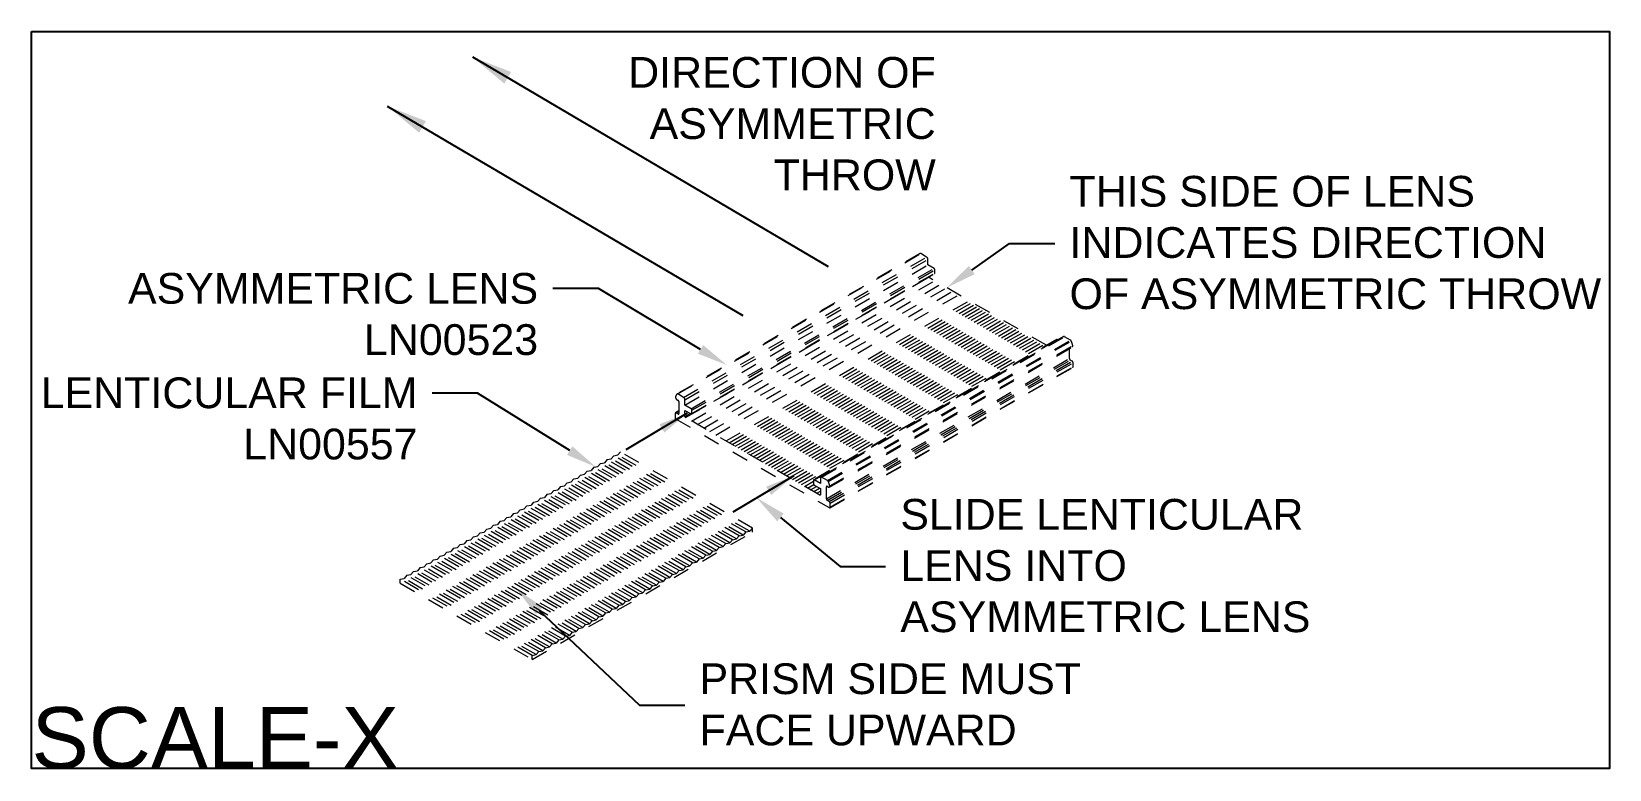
# Model space of a CAD drawing. Extents: x 0 to 9.63, y -4.5 to 0.
import ezdxf
from ezdxf import colors
from ezdxf.entities.mleader import LeaderData, LeaderLine
from ezdxf.math import Vec2, Vec3

# ---------------------------------------------------------------- set-up
doc = ezdxf.new("R2010")
doc.units = 0
doc.header["$LTSCALE"] = 0.5
doc.header["$MEASUREMENT"] = 0
doc.linetypes.add('HIDDEN2', pattern=[0.1875, 0.125, -0.0625])
doc.layers.get('0').update_dxf_attribs({"color": 255, "linetype": 'CONTINUOUS'})
doc.layers.add('FAB DWG', color=221, linetype='CONTINUOUS')
doc.layers.add('Lens', color=2, linetype='HIDDEN2', lineweight=13)
doc.layers.add('Text-Unprinted', color=131, linetype='CONTINUOUS', plot=False)
doc.styles.add('LSAD_Standard', font='arial.ttf')
doc.styles.get("Standard").update_dxf_attribs({"font": 'arial.ttf'})
doc.dimstyles.get("Standard").update_dxf_attribs({"dimtxt": 0.18, "dimasz": 0.18, "dimexe": 0.18, "dimexo": 0.0625, "dimgap": 0.09, "dimtad": 0, "dimtih": 1, "dimtoh": 1, "dimdec": 4, "dimzin": 0, "dimdsep": 46, "dimtxsty": 'Standard', "dimcen": 0.09, "dimadec": 0, "dimazin": 0, "dimtfac": 1, "dimtdec": 4, "dimtofl": 0, "dimtmove": 0, "dimatfit": 3, "dimfxl": 1, "dimtolj": 1, "dimtzin": 0, "dimarcsym": 0})

# ---------------------------------------------------------------- blocks, each defined once
blk = doc.blocks.new('*U2')
for p in [(-0.0235, 0.0041), (0.0235, 0.0041)]:
    blk.add_line(p, (0, -0.0041))
blk = doc.blocks.new('*U3')
at = {"layer": 'Lens', "color": 0, "linetype": 'ByBlock', "lineweight": -2, "transparency": 16777216}
for p in [(-0.5176, 0), (-0.4705, 0), (-0.4235, 0), (-0.3764, 0), (-0.3294, 0), (-0.2823, 0), (-0.2353, 0), (-0.1882, 0), (-0.1412, 0), (-0.0941, 0), (-0.0471, 0), (0, 0)]:
    blk.add_blockref('*U2', p, dxfattribs=at)
blk = doc.blocks.new('*U4')
for p in [(-0.0235, 0.0041), (0.0235, 0.0041)]:
    blk.add_line(p, (0, -0.0041))
blk = doc.blocks.new('*U5')
at = {"layer": 'Lens', "color": 0, "linetype": 'ByBlock', "lineweight": -2, "transparency": 16777216}
for p in [(-0.5176, 0), (-0.4705, 0), (-0.4235, 0), (-0.3764, 0), (-0.3294, 0), (-0.2823, 0), (-0.2353, 0), (-0.1882, 0), (-0.1412, 0), (-0.0941, 0), (-0.0471, 0), (0, 0)]:
    blk.add_blockref('*U4', p, dxfattribs=at)
blk = doc.blocks.new('*U0')
for p in [(-0.0235, 0.0041), (0.0235, 0.0041)]:
    blk.add_line(p, (0, -0.0041))
blk = doc.blocks.new('*U1')
at = {"layer": 'Lens', "color": 0, "linetype": 'ByBlock', "lineweight": -2, "transparency": 16777216}
for p in [(-0.5176, 0), (-0.4705, 0), (-0.4235, 0), (-0.3764, 0), (-0.3294, 0), (-0.2823, 0), (-0.2353, 0), (-0.1882, 0), (-0.1412, 0), (-0.0941, 0), (-0.0471, 0), (0, 0)]:
    blk.add_blockref('*U0', p, dxfattribs=at)
blk = doc.blocks.new('*U6')
for p in [(-0.0235, 0.0041), (0.0235, 0.0041)]:
    blk.add_line(p, (0, -0.0041))
blk = doc.blocks.new('*U7')
at = {"layer": 'Lens', "color": 0, "linetype": 'ByBlock', "lineweight": -2, "transparency": 16777216}
for p in [(-0.5176, 0), (-0.4705, 0), (-0.4235, 0), (-0.3764, 0), (-0.3294, 0), (-0.2823, 0), (-0.2353, 0), (-0.1882, 0), (-0.1412, 0), (-0.0941, 0), (-0.0471, 0), (0, 0)]:
    blk.add_blockref('*U6', p, dxfattribs=at)
blk = doc.blocks.new('*U8')
for p in [(-0.0235, 0.0041), (0.0235, 0.0041)]:
    blk.add_line(p, (0, -0.0041))
blk = doc.blocks.new('*U9')
at = {"layer": 'Lens', "color": 0, "linetype": 'ByBlock', "lineweight": -2, "transparency": 16777216}
for p in [(-0.3764, 0), (-0.3294, 0), (-0.2823, 0), (-0.2353, 0), (-0.1882, 0), (-0.1412, 0), (-0.0941, 0), (-0.0471, 0), (0, 0)]:
    blk.add_blockref('*U8', p, dxfattribs=at)
blk = doc.blocks.new('*U10')
for p in [(-0.0235, 0.0041), (0.0235, 0.0041)]:
    blk.add_line(p, (0, -0.0041))
blk = doc.blocks.new('*U11')
at = {"layer": 'Lens', "color": 0, "linetype": 'ByBlock', "lineweight": -2, "transparency": 16777216}
for p in [(-0.3764, 0), (-0.3294, 0), (-0.2823, 0), (-0.2353, 0), (-0.1882, 0), (-0.1412, 0), (-0.0941, 0), (-0.0471, 0), (0, 0)]:
    blk.add_blockref('*U10', p, dxfattribs=at)

msp = doc.modelspace()

# ---------------------------------------------------------------- linework, layer by layer
at = {"layer": 'Lens', "transparency": 16777216}
for p, q in [((5.4228, -1.3542), (3.9399, -2.2103)), ((3.9437, -2.2107), (5.4266, -1.3546)), ((3.9797, -2.2314), (5.4625, -1.3754)), ((3.9878, -2.2454), (5.4706, -1.3894)), ((3.9878, -2.279), (5.4706, -1.423)), ((4.0249, -2.3004), (5.5078, -1.4444)), ((5.4625, -1.3754), (5.4266, -1.3546)), ((5.4706, -1.423), (5.4706, -1.3894)), ((5.5078, -1.4444), (5.4706, -1.423)), ((3.9915, -2.3547), (5.4744, -1.4987)), ((4.0284, -2.376), (5.5112, -1.52)), ((4.0287, -2.3327), (5.5115, -1.4767)), ((4.0302, -2.3096), (5.5131, -1.4536)), ((4.0302, -2.3292), (5.5131, -1.4732)), ((5.4744, -1.4987), (5.4739, -1.4984)), ((6.1937, -1.9139), (5.4744, -1.4987)), ((5.5131, -1.4732), (5.5131, -1.4536)), ((4.0652, -2.3973), (5.5481, -1.5412)), ((4.1021, -2.4185), (5.5849, -1.5625)), ((4.1389, -2.4398), (5.6218, -1.5838)), ((4.1758, -2.4611), (5.6586, -1.6051)), ((4.2389, -2.4975), (5.7217, -1.6415)), ((4.2573, -2.5082), (5.7402, -1.6521)), ((4.2757, -2.5188), (5.7586, -1.6628)), ((4.2942, -2.5294), (5.777, -1.6734)), ((4.3126, -2.5401), (5.7954, -1.684)), ((4.331, -2.5507), (5.8139, -1.6947)), ((4.3494, -2.5613), (5.8323, -1.7053)), ((4.3679, -2.572), (5.8507, -1.7159)), ((4.3863, -2.5826), (5.8691, -1.7266)), ((4.4047, -2.5932), (5.8876, -1.7372)), ((4.4231, -2.6039), (5.906, -1.7479)), ((4.4416, -2.6145), (5.9244, -1.7585)), ((4.46, -2.6252), (5.9428, -1.7691)), ((4.4784, -2.6358), (5.9613, -1.7798)), ((4.4968, -2.6464), (5.9797, -1.7904)), ((4.5153, -2.6571), (5.9981, -1.801)), ((4.5337, -2.6677), (6.0165, -1.8117)), ((4.5521, -2.6783), (6.035, -1.8223)), ((4.5705, -2.689), (6.0534, -1.8329)), ((4.589, -2.6996), (6.0718, -1.8436)), ((4.6074, -2.7103), (6.0902, -1.8542)), ((4.6258, -2.7209), (6.1087, -1.8649)), ((4.6442, -2.7315), (6.1271, -1.8755)), ((4.6627, -2.7422), (6.1455, -1.8861)), ((4.6811, -2.7528), (6.164, -1.8968)), ((4.6995, -2.7634), (6.1824, -1.9074)), ((6.2558, -1.878), (4.773, -2.7341)), ((4.7767, -2.7344), (6.2596, -1.8784)), ((6.2991, -1.861), (4.8162, -2.7171)), ((4.8219, -2.7176), (6.3048, -1.8616)), ((4.8579, -2.7384), (6.3407, -1.8823)), ((4.8623, -2.7437), (6.3452, -1.8876)), ((4.8694, -2.7796), (6.3522, -1.9236)), ((4.8715, -2.7717), (6.3543, -1.9157)), ((6.2643, -1.8811), (6.2596, -1.8784)), ((6.3407, -1.8823), (6.3048, -1.8616)), ((4.8509, -2.8502), (6.3338, -1.9942)), ((4.8563, -2.8595), (6.3391, -2.0035)), ((4.8683, -2.8665), (6.3511, -2.0104)), ((4.8737, -2.8758), (6.3565, -2.0198)), ((6.3338, -1.9942), (6.3338, -1.9343)), ((6.3511, -2.0104), (6.3391, -2.0035)), ((6.3565, -2.0447), (6.3565, -2.0198)), ((4.8721, -2.9042), (6.3549, -2.0482)), ((4.8737, -2.9007), (6.3565, -2.0447)), ((3.9797, -2.2314), (3.9437, -2.2107)), ((3.9379, -2.2447), (3.9469, -2.2498)), ((3.9507, -2.2564), (3.9507, -2.3305)), ((3.9878, -2.279), (3.9878, -2.2454)), ((4.0249, -2.3004), (3.9878, -2.279)), ((3.9878, -2.3109), (4.0249, -2.3323)), ((3.9878, -2.3482), (3.9878, -2.3109)), ((4.0302, -2.3292), (4.0302, -2.3096)), ((3.9279, -2.3298), (3.9279, -2.3547)), ((3.9507, -2.3141), (3.9295, -2.3264)), ((3.9333, -2.3267), (3.9507, -2.3167)), ((3.9453, -2.3336), (3.9333, -2.3267)), ((3.9333, -2.3641), (4.8683, -2.9038)), ((3.9453, -2.3336), (3.9507, -2.3305)), ((3.9878, -2.3482), (4.0201, -2.3295)), ((4.8101, -2.8273), (3.9915, -2.3547)), ((4.3591, -3.0525), (3.5534, -2.5874)), ((4.3835, -3.0478), (3.5779, -2.5827)), ((4.3998, -3.029), (3.5942, -2.5639)), ((4.1961, -3.1466), (3.3904, -2.6815)), ((4.2205, -3.1419), (3.4149, -2.6768)), ((4.2368, -3.1231), (3.4312, -2.658)), ((4.2613, -3.1184), (3.4556, -2.6533)), ((4.2776, -3.0996), (3.4719, -2.6345)), ((4.302, -3.0949), (3.4964, -2.6298)), ((4.3183, -3.076), (3.5127, -2.6109)), ((4.3428, -3.0713), (3.5371, -2.6062)), ((4.0331, -3.2407), (3.2275, -2.7756)), ((4.0575, -3.236), (3.2519, -2.7709)), ((4.0738, -3.2172), (3.2682, -2.7521)), ((4.0983, -3.2125), (3.2926, -2.7474)), ((4.1146, -3.1937), (3.3089, -2.7286)), ((4.139, -3.1889), (3.3334, -2.7239)), ((4.1553, -3.1701), (3.3497, -2.705)), ((4.1798, -3.1654), (3.3741, -2.7003)), ((4.718, -2.7741), (4.7714, -2.7432)), ((4.7364, -2.7847), (4.7735, -2.7633)), ((4.7548, -2.7953), (4.7909, -2.7745)), ((4.7714, -2.7375), (4.7714, -2.7571)), ((4.7732, -2.806), (4.8093, -2.7851)), ((4.8139, -2.7559), (4.7767, -2.7344)), ((4.7767, -2.7663), (4.8139, -2.7878)), ((4.8139, -2.7223), (4.8139, -2.7559)), ((4.8139, -2.7878), (4.8139, -2.8251)), ((4.8579, -2.7384), (4.8219, -2.7176)), ((4.8509, -2.7761), (4.8547, -2.7739)), ((4.8509, -2.8502), (4.8509, -2.7761)), ((4.8547, -2.7739), (4.8637, -2.7791)), ((3.8538, -3.3536), (3.0481, -2.8885)), ((3.8701, -3.3348), (3.0644, -2.8697)), ((3.8945, -3.3301), (3.0889, -2.865)), ((3.9108, -3.3113), (3.1052, -2.8462)), ((3.9108, -3.3113), (3.1052, -2.8462)), ((3.9353, -3.3066), (3.1297, -2.8415)), ((3.9516, -3.2877), (3.1459, -2.8227)), ((3.976, -3.283), (3.1704, -2.818)), ((3.9923, -3.2642), (3.1867, -2.7991)), ((4.0168, -3.2595), (3.2111, -2.7944)), ((4.7917, -2.8166), (4.8139, -2.8038)), ((4.8101, -2.8273), (4.8139, -2.8251)), ((4.8101, -2.8273), (4.8139, -2.8251)), ((4.8683, -2.8665), (4.8563, -2.8595)), ((4.8737, -2.9007), (4.8737, -2.8758)), ((3.6908, -3.4477), (2.8851, -2.9826)), ((3.7071, -3.4289), (2.9014, -2.9638)), ((3.7315, -3.4242), (2.9259, -2.9591)), ((3.7478, -3.4054), (2.9422, -2.9403)), ((3.7723, -3.4007), (2.9666, -2.9356)), ((3.7886, -3.3819), (2.9829, -2.9168)), ((3.813, -3.3771), (3.0074, -2.9121)), ((3.8293, -3.3583), (3.0237, -2.8932)), ((3.5034, -3.5465), (2.6977, -3.0814)), ((3.5278, -3.5418), (2.7221, -3.0767)), ((3.5441, -3.523), (2.7385, -3.0579)), ((3.5685, -3.5183), (2.7629, -3.0532)), ((3.5848, -3.4995), (2.7792, -3.0344)), ((3.6093, -3.4948), (2.8036, -3.0297)), ((3.6256, -3.4759), (2.8199, -3.0109)), ((3.65, -3.4712), (2.8444, -3.0062)), ((3.6663, -3.4524), (2.8607, -2.9873)), ((3.0551, -3.8298), (4.3998, -3.0535)), ((4.3998, -3.0535), (4.3998, -3.029)), ((3.3403, -3.6406), (2.5347, -3.1755)), ((3.3648, -3.6359), (2.5591, -3.1708)), ((3.3811, -3.6171), (2.5754, -3.152)), ((3.4055, -3.6124), (2.5999, -3.1473)), ((3.4218, -3.5936), (2.6162, -3.1285)), ((3.4218, -3.5936), (2.6162, -3.1285)), ((3.4463, -3.5889), (2.6407, -3.1238)), ((3.4626, -3.57), (2.657, -3.1049)), ((3.487, -3.5653), (2.6814, -3.1002)), ((3.1773, -3.7347), (2.3717, -3.2696)), ((3.2018, -3.73), (2.3961, -3.2649)), ((3.2181, -3.7112), (2.4124, -3.2461)), ((3.2425, -3.7065), (2.4369, -3.2414)), ((3.2588, -3.6877), (2.4532, -3.2226)), ((3.2833, -3.683), (2.4776, -3.2179)), ((3.2996, -3.6641), (2.4939, -3.1991)), ((3.324, -3.6594), (2.5184, -3.1944)), ((3.0551, -3.8053), (2.2495, -3.3402)), ((3.0551, -3.8053), (2.2495, -3.3402)), ((2.2495, -3.3647), (2.2495, -3.3402)), ((2.2495, -3.3647), (3.0551, -3.8298)), ((3.0795, -3.8006), (2.2739, -3.3355)), ((3.0958, -3.7818), (2.2902, -3.3167)), ((3.1203, -3.7771), (2.3146, -3.312)), ((3.1366, -3.7582), (2.3309, -3.2931)), ((3.161, -3.7535), (2.3554, -3.2884)), ((3.0551, -3.8298), (3.0551, -3.8053))]:
    msp.add_line(p, q, dxfattribs=at)
at = {"layer": 'Lens', "transparency": 16777216, "flags": 128}
msp.add_lwpolyline([(4.8637, -2.7791), (4.8655, -2.7799), (4.8673, -2.7802), (4.8688, -2.7799), (4.8701, -2.7791), (4.8711, -2.7778), (4.8716, -2.7761), (4.8718, -2.774), (4.8715, -2.7717)], dxfattribs=at)
at = {"layer": 'Lens', "transparency": 16777216}
for centre, radius, start, end in [((5.4244, -1.3576), 0.00369, 53.09437, 115.59517), ((5.453, -1.3902), 0.0176, 2.60548, 57.39452), ((5.5015, -1.4541), 0.0115, 2.60548, 57.39452), ((5.5094, -1.4736), 0.0037, 305.01333, 6.29885), ((6.2574, -1.8815), 0.00378, 54.38242, 114.30712), ((6.3014, -1.8663), 0.00575, 54.38242, 114.30712), ((6.3345, -1.8921), 0.0116, 22.59741, 57.52205), ((6.2124, -1.9464), 0.1452, 12.2235, 23.8866), ((6.3476, -1.9182), 0.00714, 310.38347, 20.29803), ((6.3455, -1.9936), 0.0117, 182.60603, 237.39448), ((6.3448, -2.0203), 0.0117, 2.60548, 57.39452), ((6.3528, -2.0451), 0.00376, 305.01333, 6.29885), ((3.9727, -2.2394), 0.044, 139.42639, 165.37983), ((3.9416, -2.2134), 0.00345, 51.67393, 132.29601), ((3.9465, -2.2305), 0.0165, 172.24436, 238.71443), ((3.9425, -2.2568), 0.0082, 2.6052, 57.39454), ((3.9702, -2.2462), 0.0176, 2.60548, 57.39452), ((4.0187, -2.3102), 0.0115, 2.60548, 57.39452), ((3.9312, -2.3293), 0.00333, 50.79671, 189.21404), ((3.9396, -2.3542), 0.0117, 182.60548, 237.39452), ((3.9474, -2.3311), 0.00333, 230.7965, 9.21273), ((3.9959, -2.3478), 0.0082, 182.60548, 237.39452), ((4.027, -2.3298), 0.00328, 230.79671, 9.21404), ((4.7746, -2.737), 0.00328, 50.79671, 189.21404), ((4.7829, -2.7566), 0.0115, 182.60548, 237.39452), ((4.8188, -2.7215), 0.005, 50.79672, 189.21404), ((4.8532, -2.7757), 0.00233, 50.79693, 189.21534), ((4.8517, -2.7481), 0.0116, 22.59741, 57.52205), ((4.7295, -2.8025), 0.1452, 12.2235, 23.8866), ((4.8116, -2.8255), 0.00233, 230.79671, 9.21404), ((4.8626, -2.8497), 0.0117, 182.60603, 237.39448), ((4.862, -2.8763), 0.0117, 2.60548, 57.39452), ((4.8704, -2.9012), 0.00333, 230.79671, 9.21404)]:
    msp.add_arc(centre, radius, start, end, dxfattribs=at)
at = {"layer": 'Text-Unprinted', "ltscale": 0.5, "transparency": 16777216}
msp.add_lwpolyline([(0, 0), (9.6297, 0), (9.6297, -4.4956), (0, -4.4956)], close=True, dxfattribs=at)

# ---------------------------------------------------------------- block references
at = {"layer": 'Lens', "transparency": 16777216, "rotation": 29.99731173362205}
for name, p in [('*U5', (3.5758, -2.5792)), ('*U7', (3.0868, -2.8615)), ('*U3', (4.3815, -3.0443)), ('*U11', (2.5978, -3.1438)), ('*U1', (3.8925, -3.3266)), ('*U9', (3.4035, -3.6089))]:
    msp.add_blockref(name, p, dxfattribs=at)

# ---------------------------------------------------------------- texts
at = {"layer": 'FAB DWG', "ltscale": 0.5, "transparency": 16777216, "insert": (5.5182, -0.155), "char_height": 0.1875, "width": 2.38322, "attachment_point": 3, "style": 'LSAD_Standard'}
msp.add_mtext('\\A1;DIRECTION OF ASYMMETRIC THROW', dxfattribs=at)
at = {"layer": 'Text-Unprinted', "ltscale": 0.5, "transparency": 16777216, "style": 'LSAD_Standard'}
msp.add_attdef('SCALE-X', (0, -4.4956), 'XEffectiveScaleFactor', height=0.375, dxfattribs=at)

# ---------------------------------------------------------------- leaders
at = {"layer": 'FAB DWG', "transparency": 16777216}
for points in [[(2.6905, -0.155), (4.8609, -1.4323)], [(2.1708, -0.4549), (4.3413, -1.7323)]]:
    msp.add_leader(points, dimstyle='Standard', override={"dimasz": 0.25, "dimgap": 0.09, "dimtad": 0}, dxfattribs=at)
at = {"layer": 'FAB DWG', "ltscale": 0.5, "transparency": 16777216}
for points in [[(4.0014, -2.3286), (3.6275, -2.5513)], [(4.6531, -2.7093), (4.2792, -2.932)]]:
    msp.add_leader(points, dimstyle='Standard', override={"dimgap": 0.09, "dimtad": 0}, dxfattribs=at)
ml = msp.add_multileader_mtext('Standard', dxfattribs=at)
ml.set_content('\\A1;THIS SIDE OF LENS INDICATES DIRECTION OF ASYMMETRIC THROW', color=256, style='LSAD_Standard')
ml.set_leader_properties()
ml.build(insert=Vec2(0, 0))
ml.multileader.update_dxf_attribs({"text_left_attachment_type": 2, "dogleg_length": 0.36, "arrow_head_size": 0.1875})
ctx = ml.context
ctx.base_point, ctx.char_height, ctx.arrow_head_size, ctx.landing_gap_size, ctx.plane_origin = Vec3(6.2446, -1.2933), 0.1875, 0.1875, 0.09, Vec3(6.7677, 14.2738)
ctx.left_attachment = 2
notes = []
notes.append((ctx, [(0, (1, 1, 0), (5.9674, -1.2933), (1, 0), 0.2772, [(0, [(5.5849, -1.5625)], 0, [])])]))
ctx.mtext.insert, ctx.mtext.width, ctx.mtext.defined_height, ctx.mtext.flow_direction = Vec3(6.3346, -0.8804), 3.287162, 0.6491, 5
ml = msp.add_multileader_mtext('Standard', dxfattribs=at)
ml.set_content('\\A1;ASYMMETRIC LENS\\PLN00523', color=256, style='LSAD_Standard')
ml.set_leader_properties()
ml.build(insert=Vec2(0, 0))
ml.multileader.update_dxf_attribs({"text_left_attachment_type": 2, "dogleg_length": 0.36, "arrow_head_size": 0.1875})
ctx = ml.context
ctx.base_point, ctx.char_height, ctx.arrow_head_size, ctx.landing_gap_size, ctx.plane_origin = Vec3(0.5121, -1.7263), 0.1875, 0.1875, 0.09, Vec3(5.4269, 13.8017)
ctx.left_attachment, ctx.text_align_type = 2, 2
notes.append((ctx, [(1, (1, 1, 0), (3.459, -1.568), (-1, 0), 0.2772, [(0, [(4.2442, -2.0346)], 0, [])])]))
ctx.mtext.insert, ctx.mtext.width, ctx.mtext.defined_height, ctx.mtext.alignment, ctx.mtext.flow_direction = Vec3(3.0917, -1.4726), 2.524831, 0.6491, 3, 5
ml = msp.add_multileader_mtext('Standard', dxfattribs=at)
ml.set_content('\\A1;LENTICULAR FILM LN00557', color=256, style='LSAD_Standard')
ml.set_leader_properties()
ml.build(insert=Vec2(0, 0))
ml.multileader.update_dxf_attribs({"text_left_attachment_type": 2, "dogleg_length": 0.36, "arrow_head_size": 0.1875})
ctx = ml.context
ctx.base_point, ctx.char_height, ctx.arrow_head_size, ctx.landing_gap_size, ctx.plane_origin = Vec3(0.0046, -2.3633), 0.1875, 0.1875, 0.09, Vec3(4.6261, 13.1807)
ctx.left_attachment, ctx.text_align_type = 2, 2
notes.append((ctx, [(1, (1, 1, 0), (2.7224, -2.2051), (-1, 0), 0.2772, [(0, [(3.4434, -2.6556)], 0, [])])]))
ctx.mtext.insert, ctx.mtext.width, ctx.mtext.defined_height, ctx.mtext.alignment, ctx.mtext.flow_direction = Vec3(2.3552, -2.1097), 2.294245, 0.6491, 3, 5
ml = msp.add_multileader_mtext('Standard', dxfattribs=at)
ml.set_content('\\A1;SLIDE LENTICULAR LENS INTO ASYMMETRIC LENS', color=256, style='LSAD_Standard')
ml.set_leader_properties()
ml.build(insert=Vec2(0, 0))
ml.multileader.update_dxf_attribs({"text_left_attachment_type": 2, "dogleg_length": 0.36, "arrow_head_size": 0.1875})
ctx = ml.context
ctx.base_point, ctx.char_height, ctx.arrow_head_size, ctx.landing_gap_size, ctx.plane_origin = Vec3(5.212, -3.2636), 0.1875, 0.1875, 0.09, Vec3(8.7505, 13.5244)
ctx.left_attachment = 2
notes.append((ctx, [(0, (1, 1, 0), (4.9348, -3.2636), (1, 0), 0.2772, [(0, [(4.4256, -2.8448)], 0, [])])]))
ctx.mtext.insert, ctx.mtext.width, ctx.mtext.defined_height, ctx.mtext.flow_direction = Vec3(5.302, -2.8509), 2.778302, 0.3553, 5
ml = msp.add_multileader_mtext('Standard', dxfattribs=at)
ml.set_content('\\A1;PRISM SIDE MUST FACE UPWARD', color=256, style='LSAD_Standard')
ml.set_leader_properties()
ml.build(insert=Vec2(0, 0))
ml.multileader.update_dxf_attribs({"text_left_attachment_type": 2, "dogleg_length": 0.36, "arrow_head_size": 0.1875})
ctx = ml.context
ctx.base_point, ctx.char_height, ctx.arrow_head_size, ctx.landing_gap_size, ctx.plane_origin = Vec3(3.9868, -4.1087), 0.1875, 0.1875, 0.09, Vec3(2.2697, 10.0376)
ctx.left_attachment = 2
notes.append((ctx, [(0, (1, 1, 0), (3.7096, -4.1087), (1, 0), 0.2772, [(0, [(2.962, -3.4034)], 0, [])])]))
ctx.mtext.insert, ctx.mtext.width, ctx.mtext.defined_height, ctx.mtext.flow_direction = Vec3(4.0768, -3.8539), 2.413702, 0.658, 5
for ctx, leaders in notes:
    for number, flags, end, landing, length, lines in leaders:
        leader = LeaderData()
        leader.index, (leader.has_last_leader_line, leader.has_dogleg_vector, leader.attachment_direction) = number, flags
        leader.last_leader_point, leader.dogleg_vector, leader.dogleg_length = Vec3(end), Vec3(landing), length
        for number, points, colour, breaks in lines:
            line = LeaderLine()
            line.index, line.vertices, line.color, line.breaks = number, Vec3.list(points), colors.encode_raw_color(colour), breaks
            leader.lines.append(line)
        ctx.leaders.append(leader)

doc.saveas('drawing.dxf')
